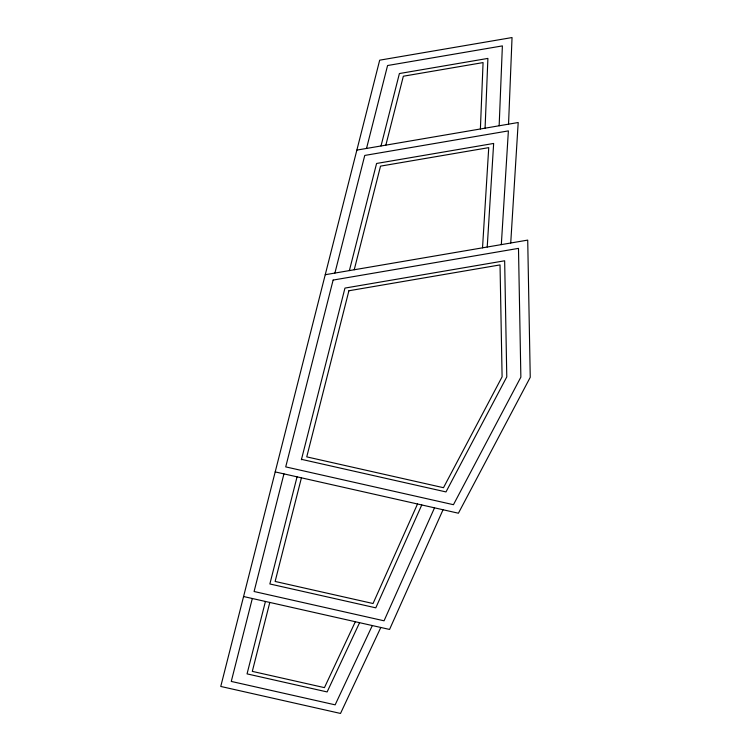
<?xml version="1.0" encoding="UTF-8"?>
<svg xmlns="http://www.w3.org/2000/svg" width="751" height="751" viewBox="0 0 751 751"><rect width="100%" height="100%" fill="white"/><g stroke="black" fill="none" stroke-linecap="round" stroke-linejoin="round"><path stroke-width="1.13" d="M480.387 128.984L483.071 62.586L403.343 76.217L385.854 145.14M485.08 128.177L487.897 58.409L399.401 73.542L381.02 145.966M499.152 125.774L502.381 45.895L387.572 65.525L366.526 148.445M508.54 124.168L512.041 37.55L379.687 60.174L220.756 686.452L340.513 713.45L380.813 627.47M482.527 247.83L488.741 147.637L380.522 166.131L354.228 269.759M487.221 247.023L493.651 143.45L376.58 163.465L349.393 270.585M501.321 244.619L508.38 130.89L364.751 155.438L334.908 273.064M510.727 243.005L518.199 122.516L356.866 150.097M252.317 598.5L231.27 681.429L335.153 704.842L372.318 625.555M283.944 473.881L254.091 591.506L384.052 620.805L434.529 507.826M265.432 601.457L247.051 673.882L327.126 691.934L359.588 622.682M297.058 476.838L269.862 583.968L375.791 607.841L421.771 504.954M301.386 459.762L344.953 288.084L504.653 260.785L506.784 376.899L445.991 491.924L301.489 459.34M269.797 602.443L252.308 671.375L324.441 687.634L355.336 621.725M301.423 477.824L275.129 581.452L373.04 603.522L417.518 503.996M443.034 509.751L389.553 629.441L243.577 596.529M325.239 274.716L527.718 240.104L530.244 377.302L458.41 513.215L275.204 471.91M333.125 280.067L285.718 466.887L453.444 504.7L520.865 377.143L518.49 248.374L333.125 280.067M348.896 290.759L306.746 456.871L443.494 487.699L502.1 376.814L500.035 264.915L348.896 290.759"/></g></svg>
